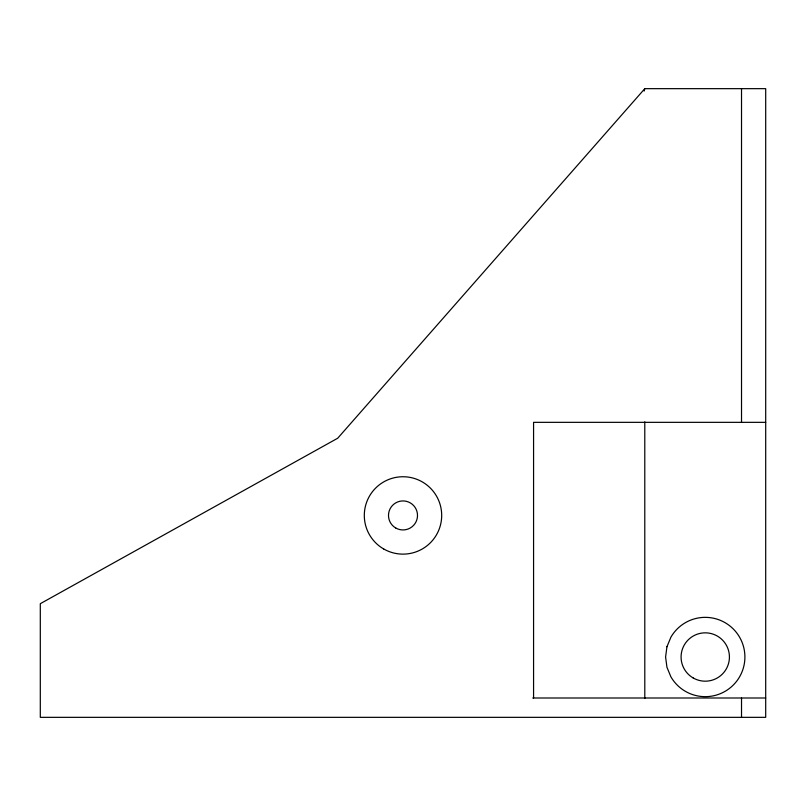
<?xml version="1.0" encoding="UTF-8"?>
<svg xmlns="http://www.w3.org/2000/svg" width="806" height="806" viewBox="0 0 806 806"><rect width="100%" height="100%" fill="white"/><g stroke="black" fill="none" stroke-linecap="round" stroke-linejoin="round"><path stroke-width="1.21" d="M644.155 91.078L644.8 88.66L765.7 88.66L765.7 717.34L40.3 717.34L40.3 603.694L337.714 438.222L644.8 88.66M765.7 422.344L533.572 422.344L533.572 697.996M532.756 697.996L765.7 697.996M741.52 88.66L741.52 422.344M741.52 697.996L741.52 717.34M644.78 421.84L644.8 698.49M666.945 646.744L665.595 657.011L666.945 667.277L670.904 676.838A39.655 39.655 0 0 0 730.74 687.387A39.655 39.655 0 0 0 730.74 626.635A39.655 39.655 0 0 0 670.904 637.183L666.945 646.744M395.746 528.001A14.508 14.508 0 0 0 417.508 515.437A14.508 14.508 0 0 0 395.746 502.873A14.508 14.508 0 0 0 395.746 528.001M383.656 548.946A38.688 38.688 0 0 0 441.688 515.437A38.688 38.688 0 0 0 383.656 481.928A38.688 38.688 0 0 0 383.656 548.946M693.16 677.947A24.18 24.18 0 0 0 729.43 657.011A24.18 24.18 0 0 0 693.16 636.075A24.18 24.18 0 0 0 693.16 677.947"/></g></svg>
